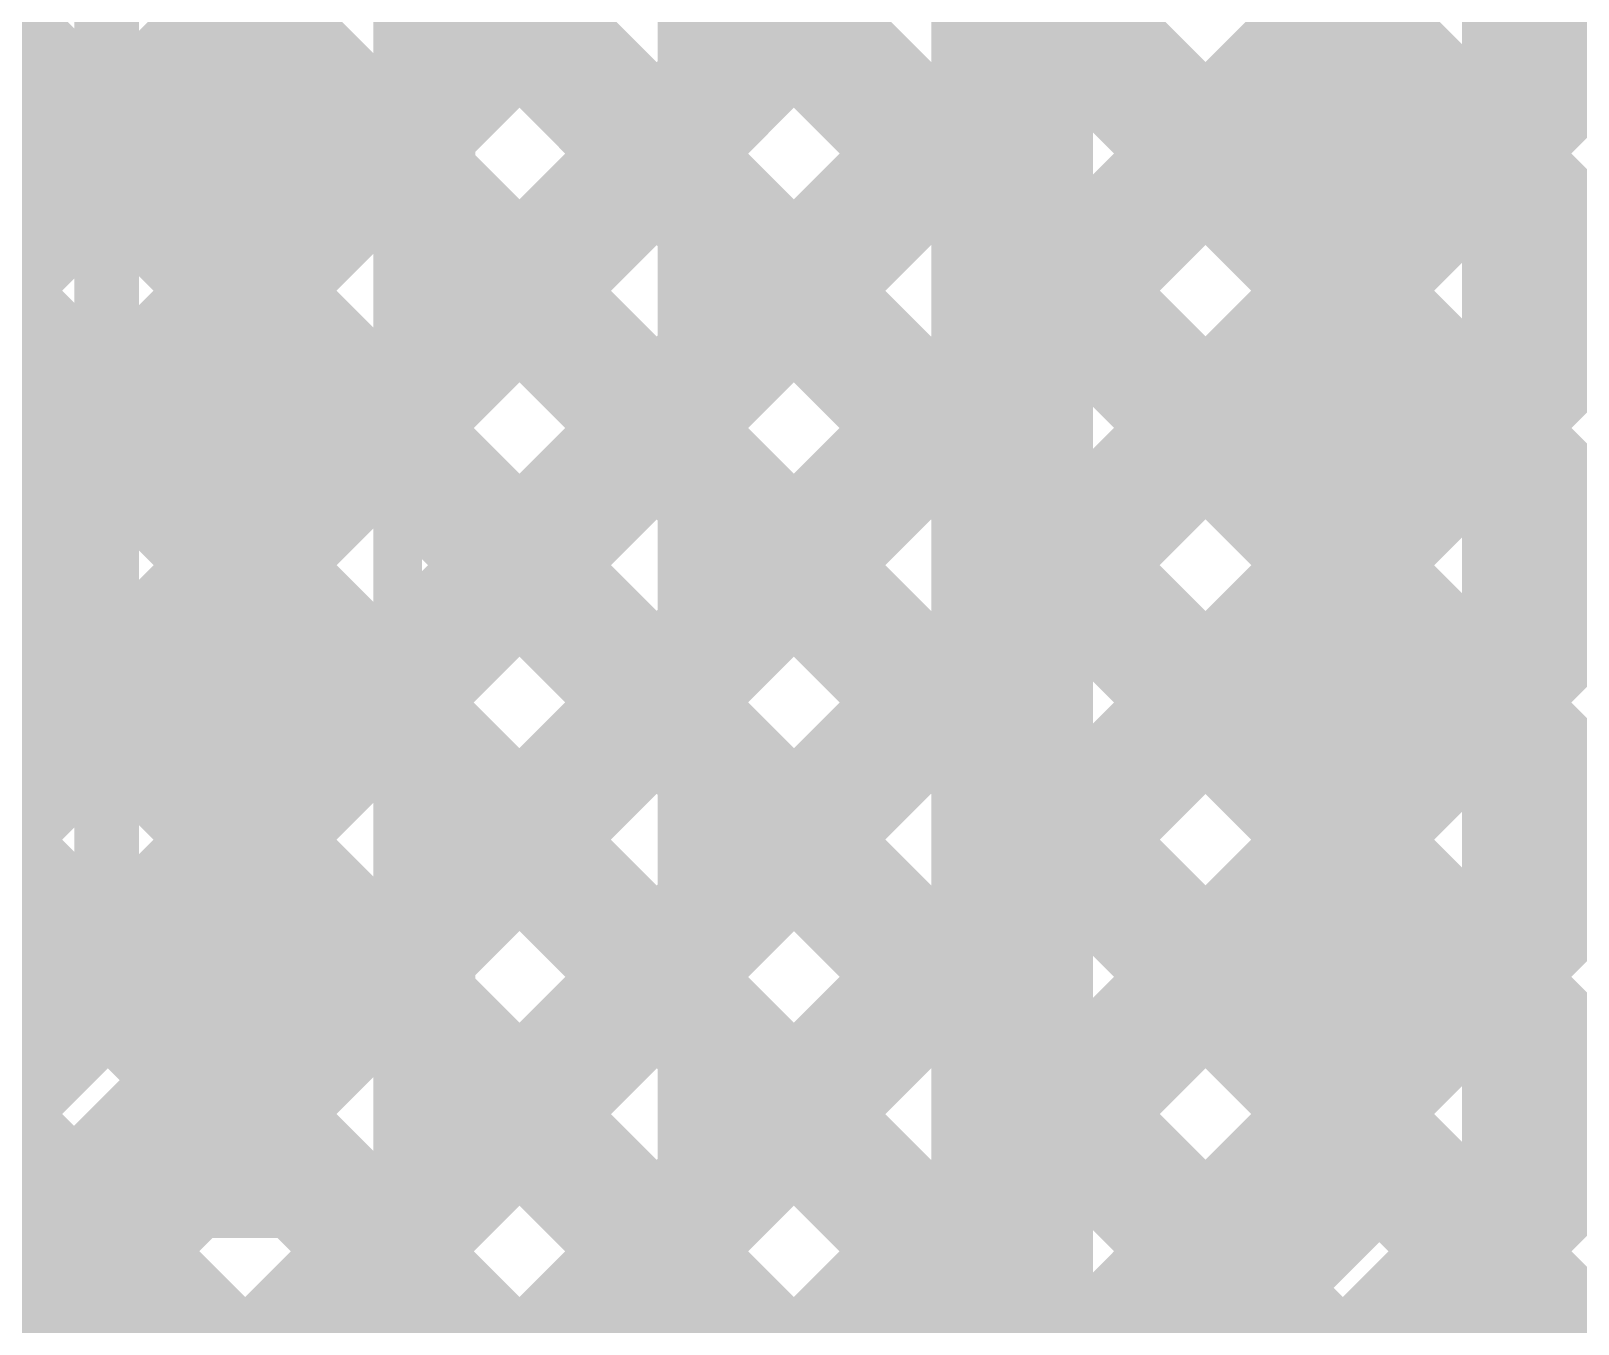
# Model space of a CAD drawing. Header units: millimetres. Extents: x 13 to 259, y -2 to 326.
# Drawn here: x 141.466 to 146.25, y 107.538 to 111.536 of the extents above; entities that cross this region are included whole.
import ezdxf

# ---------------------------------------------------------------- set-up
doc = ezdxf.new("R2010")
doc.units = ezdxf.units.MM
for name, color, linetype in [('ConnectLayer', 7, 'Continuous'), ('Mechanical14', 56, 'Continuous'), ('Mechanical9', 56, 'Continuous'), ('MidLayer2', 76, 'Continuous'), ('MidLayer3', 90, 'Continuous'), ('MidLayer4', 156, 'Continuous'), ('TopOverlay', 2, 'Continuous')]:
    doc.layers.add(name, color=color, linetype=linetype)

# ---------------------------------------------------------------- blocks, each defined once
blk = doc.blocks.new('SAMTEC_ASP_127797_01_185')
at = {"layer": 'Mechanical14', "const_width": 0.1}
for points in [[(-8.4074, 7.3406), (-9.3726, 7.3406)], [(-8.4074, 7.3406), (-9.3726, 7.3406)], [(-5.8674, 7.3406), (-6.8326, 7.3406)], [(-5.8674, 7.3406), (-6.8326, 7.3406)], [(-8.1534, 6.4262), (-8.1534, 7.0866)], [(-8.1534, 6.4262), (-8.1534, 7.0866)], [(-7.0866, 6.4262), (-7.0866, 7.0866)], [(-7.0866, 6.4262), (-7.0866, 7.0866)], [(-5.6134, 6.4262), (-5.6134, 7.0866)], [(-5.6134, 6.4262), (-5.6134, 7.0866)], [(-7.3406, 6.1722), (-7.8994, 6.1722)], [(-7.3406, 6.1722), (-7.8994, 6.1722)], [(-4.8006, 6.1722), (-5.3594, 6.1722)], [(-4.8006, 6.1722), (-5.3594, 6.1722)]]:
    blk.add_lwpolyline(points, dxfattribs=at)
at = {"layer": 'Mechanical14', "const_width": 0.05}
for points in [[(-8.4324, 7.3406, 1), (-8.3824, 7.3406, 1)], [(-8.4324, 7.3406, 1), (-8.3824, 7.3406, 1)], [(-8.4324, 7.3406, 1), (-8.3824, 7.3406, 1)], [(-6.8576, 7.3406, 1), (-6.8076, 7.3406, 1)], [(-6.8576, 7.3406, 1), (-6.8076, 7.3406, 1)], [(-6.8576, 7.3406, 1), (-6.8076, 7.3406, 1)], [(-5.8924, 7.3406, 1), (-5.8424, 7.3406, 1)], [(-5.8924, 7.3406, 1), (-5.8424, 7.3406, 1)], [(-5.8924, 7.3406, 1), (-5.8424, 7.3406, 1)], [(-8.1784, 7.0866, 1), (-8.1284, 7.0866, 1)], [(-8.1784, 7.0866, 1), (-8.1284, 7.0866, 1)], [(-8.1784, 7.0866, 1), (-8.1284, 7.0866, 1)], [(-7.1116, 7.0866, 1), (-7.0616, 7.0866, 1)], [(-7.1116, 7.0866, 1), (-7.0616, 7.0866, 1)], [(-7.1116, 7.0866, 1), (-7.0616, 7.0866, 1)], [(-5.6384, 7.0866, 1), (-5.5884, 7.0866, 1)], [(-5.6384, 7.0866, 1), (-5.5884, 7.0866, 1)], [(-5.6384, 7.0866, 1), (-5.5884, 7.0866, 1)], [(-8.1784, 6.4262, 1), (-8.1284, 6.4262, 1)], [(-8.1784, 6.4262, 1), (-8.1284, 6.4262, 1)], [(-8.1784, 6.4262, 1), (-8.1284, 6.4262, 1)], [(-8.1784, 6.4262, 1), (-8.1284, 6.4262, 1)], [(-7.1116, 6.4262, 1), (-7.0616, 6.4262, 1)], [(-7.1116, 6.4262, 1), (-7.0616, 6.4262, 1)], [(-7.1116, 6.4262, 1), (-7.0616, 6.4262, 1)], [(-7.1116, 6.4262, 1), (-7.0616, 6.4262, 1)], [(-5.6384, 6.4262, 1), (-5.5884, 6.4262, 1)], [(-5.6384, 6.4262, 1), (-5.5884, 6.4262, 1)], [(-5.6384, 6.4262, 1), (-5.5884, 6.4262, 1)], [(-5.6384, 6.4262, 1), (-5.5884, 6.4262, 1)], [(-7.9244, 6.1722, 1), (-7.8744, 6.1722, 1)], [(-7.9244, 6.1722, 1), (-7.8744, 6.1722, 1)], [(-7.9244, 6.1722, 1), (-7.8744, 6.1722, 1)], [(-7.9244, 6.1722, 1), (-7.8744, 6.1722, 1)], [(-7.3656, 6.1722, 1), (-7.3156, 6.1722, 1)], [(-7.3656, 6.1722, 1), (-7.3156, 6.1722, 1)], [(-7.3656, 6.1722, 1), (-7.3156, 6.1722, 1)], [(-7.3656, 6.1722, 1), (-7.3156, 6.1722, 1)], [(-5.3844, 6.1722, 1), (-5.3344, 6.1722, 1)], [(-5.3844, 6.1722, 1), (-5.3344, 6.1722, 1)], [(-5.3844, 6.1722, 1), (-5.3344, 6.1722, 1)], [(-5.3844, 6.1722, 1), (-5.3344, 6.1722, 1)]]:
    blk.add_lwpolyline(points, format="xyb", close=True, dxfattribs=at)
at = {"layer": 'Mechanical14', "const_width": 0.1}
for points in [[(-8.4074, 7.3406, -0.414214), (-8.1534, 7.0866)], [(-7.0866, 7.0866, -0.414214), (-6.8326, 7.3406)], [(-5.8674, 7.3406, -0.414214), (-5.6134, 7.0866)], [(-7.8994, 6.1722, -0.414214), (-8.1534, 6.4262)], [(-7.8994, 6.1722, -0.414214), (-8.1534, 6.4262)], [(-7.0866, 6.4262, -0.414214), (-7.3406, 6.1722)], [(-7.0866, 6.4262, -0.414214), (-7.3406, 6.1722)], [(-5.3594, 6.1722, -0.414214), (-5.6134, 6.4262)], [(-5.3594, 6.1722, -0.414214), (-5.6134, 6.4262)]]:
    blk.add_lwpolyline(points, format="xyb", dxfattribs=at)
at = {"layer": 'TopOverlay', "const_width": 0.2}
for points in [[(-8.4074, 7.3406), (-9.3726, 7.3406)], [(-8.4074, 7.3406), (-9.3726, 7.3406)], [(-5.8674, 7.3406), (-6.8326, 7.3406)], [(-5.8674, 7.3406), (-6.8326, 7.3406)], [(-8.1534, 6.4262), (-8.1534, 7.0866)], [(-8.1534, 6.4262), (-8.1534, 7.0866)], [(-7.0866, 6.4262), (-7.0866, 7.0866)], [(-7.0866, 6.4262), (-7.0866, 7.0866)], [(-5.6134, 6.4262), (-5.6134, 7.0866)], [(-5.6134, 6.4262), (-5.6134, 7.0866)], [(-7.3406, 6.1722), (-7.8994, 6.1722)], [(-7.3406, 6.1722), (-7.8994, 6.1722)], [(-4.8006, 6.1722), (-5.3594, 6.1722)], [(-4.8006, 6.1722), (-5.3594, 6.1722)]]:
    blk.add_lwpolyline(points, dxfattribs=at)
at = {"layer": 'TopOverlay', "const_width": 0.1}
for points in [[(-8.4574, 7.3406, 1), (-8.3574, 7.3406, 1)], [(-8.4574, 7.3406, 1), (-8.3574, 7.3406, 1)], [(-8.4574, 7.3406, 1), (-8.3574, 7.3406, 1)], [(-6.8826, 7.3406, 1), (-6.7826, 7.3406, 1)], [(-6.8826, 7.3406, 1), (-6.7826, 7.3406, 1)], [(-6.8826, 7.3406, 1), (-6.7826, 7.3406, 1)], [(-5.9174, 7.3406, 1), (-5.8174, 7.3406, 1)], [(-5.9174, 7.3406, 1), (-5.8174, 7.3406, 1)], [(-5.9174, 7.3406, 1), (-5.8174, 7.3406, 1)], [(-8.2034, 7.0866, 1), (-8.1034, 7.0866, 1)], [(-8.2034, 7.0866, 1), (-8.1034, 7.0866, 1)], [(-8.2034, 7.0866, 1), (-8.1034, 7.0866, 1)], [(-7.1366, 7.0866, 1), (-7.0366, 7.0866, 1)], [(-7.1366, 7.0866, 1), (-7.0366, 7.0866, 1)], [(-7.1366, 7.0866, 1), (-7.0366, 7.0866, 1)], [(-5.6634, 7.0866, 1), (-5.5634, 7.0866, 1)], [(-5.6634, 7.0866, 1), (-5.5634, 7.0866, 1)], [(-5.6634, 7.0866, 1), (-5.5634, 7.0866, 1)], [(-8.2034, 6.4262, 1), (-8.1034, 6.4262, 1)], [(-8.2034, 6.4262, 1), (-8.1034, 6.4262, 1)], [(-8.2034, 6.4262, 1), (-8.1034, 6.4262, 1)], [(-8.2034, 6.4262, 1), (-8.1034, 6.4262, 1)], [(-7.1366, 6.4262, 1), (-7.0366, 6.4262, 1)], [(-7.1366, 6.4262, 1), (-7.0366, 6.4262, 1)], [(-7.1366, 6.4262, 1), (-7.0366, 6.4262, 1)], [(-7.1366, 6.4262, 1), (-7.0366, 6.4262, 1)], [(-5.6634, 6.4262, 1), (-5.5634, 6.4262, 1)], [(-5.6634, 6.4262, 1), (-5.5634, 6.4262, 1)], [(-5.6634, 6.4262, 1), (-5.5634, 6.4262, 1)], [(-5.6634, 6.4262, 1), (-5.5634, 6.4262, 1)], [(-7.9494, 6.1722, 1), (-7.8494, 6.1722, 1)], [(-7.9494, 6.1722, 1), (-7.8494, 6.1722, 1)], [(-7.9494, 6.1722, 1), (-7.8494, 6.1722, 1)], [(-7.9494, 6.1722, 1), (-7.8494, 6.1722, 1)], [(-7.3906, 6.1722, 1), (-7.2906, 6.1722, 1)], [(-7.3906, 6.1722, 1), (-7.2906, 6.1722, 1)], [(-7.3906, 6.1722, 1), (-7.2906, 6.1722, 1)], [(-7.3906, 6.1722, 1), (-7.2906, 6.1722, 1)], [(-5.4094, 6.1722, 1), (-5.3094, 6.1722, 1)], [(-5.4094, 6.1722, 1), (-5.3094, 6.1722, 1)], [(-5.4094, 6.1722, 1), (-5.3094, 6.1722, 1)], [(-5.4094, 6.1722, 1), (-5.3094, 6.1722, 1)]]:
    blk.add_lwpolyline(points, format="xyb", close=True, dxfattribs=at)
at = {"layer": 'TopOverlay', "const_width": 0.2}
for points in [[(-8.4074, 7.3406, -0.414214), (-8.1534, 7.0866)], [(-7.0866, 7.0866, -0.414214), (-6.8326, 7.3406)], [(-5.8674, 7.3406, -0.414214), (-5.6134, 7.0866)], [(-7.8994, 6.1722, -0.414214), (-8.1534, 6.4262)], [(-7.8994, 6.1722, -0.414214), (-8.1534, 6.4262)], [(-7.0866, 6.4262, -0.414214), (-7.3406, 6.1722)], [(-7.0866, 6.4262, -0.414214), (-7.3406, 6.1722)], [(-5.3594, 6.1722, -0.414214), (-5.6134, 6.4262)], [(-5.3594, 6.1722, -0.414214), (-5.6134, 6.4262)]]:
    blk.add_lwpolyline(points, format="xyb", dxfattribs=at)

msp = doc.modelspace()

# ---------------------------------------------------------------- linework, layer by layer
at = {"layer": 'ConnectLayer', "const_width": 0.4}
for points in [[(132.7821, 124.3214), (147.8674, 109.2362)], [(132.7596, 123.4955), (147.5365, 108.7185)], [(132.6089, 122.7976), (148.3728, 107.0337)], [(142.14, 108.5907), (142.14, 119.5437)], [(138.1738, 118.9298), (147.8674, 109.2362)], [(136.5108, 118.8957), (148.3728, 107.0337)], [(137.3593, 118.8957), (147.5365, 108.7185)], [(139.141, 109.4425), (146.8991, 117.2006)], [(139.141, 109.4425), (146.8991, 117.2006)], [(139.9117, 109.3647), (147.0375, 116.4905)], [(139.9117, 109.3647), (147.0375, 116.4905)], [(139.9117, 109.3647), (146.51, 115.9631)], [(140.601, 109.2055), (147.3257, 115.9302)], [(140.601, 109.2055), (147.3257, 115.9302)], [(137.8722, 105.6282), (147.7273, 115.4832)], [(137.8722, 105.6282), (147.7273, 115.4832)], [(142.14, 111.5931), (146.05, 115.5031)], [(139.1307, 115.4273), (147.702, 106.856)], [(139.1307, 115.4273), (147.702, 106.856)], [(139.141, 109.4425), (145.0654, 115.3669)], [(139.1911, 115.3669), (146.51, 108.0479)], [(140.0396, 115.3669), (146.51, 108.8965)], [(140.8882, 115.3669), (146.51, 109.745)], [(141.7367, 115.3669), (146.51, 110.5935)], [(140.601, 109.2055), (146.51, 115.1145)], [(142.14, 114.9635), (145.551, 111.5525)], [(135.6281, 114.6872), (147.0846, 103.2307)], [(135.6281, 114.6872), (147.0846, 103.2307)], [(135.6281, 114.6872), (146.51, 103.8053)], [(142.14, 110.7445), (146.05, 114.6545)], [(139.1143, 114.5952), (147.6491, 106.0604)], [(139.1143, 114.5952), (147.6491, 106.0604)], [(139.1143, 114.5952), (146.51, 107.1994)], [(137.8722, 105.6282), (146.51, 114.266)], [(137.8592, 114.1532), (147.8196, 104.1928)], [(137.8592, 114.1532), (147.8196, 104.1928)], [(137.8592, 114.1532), (146.51, 105.5024)], [(142.14, 114.115), (145.551, 110.704)], [(138.9559, 113.9051), (148.3526, 104.5083)], [(138.9559, 113.9051), (148.3526, 104.5083)], [(138.9559, 113.9051), (146.51, 106.3509)], [(142.14, 109.896), (146.05, 113.806)], [(137.3918, 113.7721), (147.3968, 103.767)], [(137.3918, 113.7721), (147.3968, 103.767)], [(137.3918, 113.7721), (146.51, 104.6538)], [(142.14, 113.2665), (145.551, 109.8555)], [(139.1435, 104.3538), (147.6297, 112.8401)], [(139.1435, 104.3538), (147.6297, 112.8401)], [(137.7166, 102.0785), (148.1732, 112.535)], [(137.7166, 102.0785), (148.1732, 112.535)], [(138.9838, 105.8912), (145.5238, 112.4312)], [(138.9838, 105.8912), (145.5238, 112.4312)], [(138.9838, 105.8912), (145.5238, 112.4312)], [(142.14, 109.0475), (145.5238, 112.4312)], [(142.14, 112.4179), (145.551, 109.0069)], [(145.551, 107.9896), (145.551, 112.3983)], [(145.617, 112.3351), (149.9612, 107.9909)], [(145.617, 112.3351), (149.9612, 107.9909)], [(145.617, 112.3351), (146.51, 111.442)], [(139.0239, 105.0828), (146.1704, 112.2293)], [(139.0239, 105.0828), (146.1704, 112.2293)], [(139.0239, 105.0828), (146.1704, 112.2293)], [(138.9894, 100.8057), (149.8871, 111.7033)], [(138.9894, 100.8057), (149.8871, 111.7033)], [(139.1435, 104.3538), (146.51, 111.7204)], [(139.0239, 105.0828), (145.551, 111.6099)], [(142.14, 111.5694), (145.551, 108.1584)], [(135.4675, 98.9808), (147.5502, 111.0635)], [(135.4675, 98.9808), (147.5502, 111.0635)], [(137.7166, 102.0785), (146.51, 110.8719)], [(139.3812, 104.5916), (145.551, 110.7614)], [(142.14, 110.7209), (145.2112, 107.6497)], [(134.0647, 96.7295), (147.7671, 110.4319)], [(134.0647, 96.7295), (147.7671, 110.4319)], [(135.4675, 98.9808), (146.51, 110.0234)], [(138.4032, 102.765), (145.551, 109.9129)], [(142.14, 109.8724), (144.7869, 107.2255)], [(134.0647, 96.7295), (146.51, 109.1748)], [(139.2517, 102.765), (145.551, 109.0644)], [(142.14, 109.0238), (144.3627, 106.8012)], [(140.733, 108.7339), (146.9107, 102.5561)], [(140.733, 108.7339), (146.9107, 102.5561)], [(140.733, 108.7339), (146.51, 102.9568)], [(138.7199, 99.6877), (147.5537, 108.5215)], [(138.7199, 99.6877), (147.5537, 108.5215)], [(138.9894, 100.8057), (146.51, 108.3263)], [(139.1641, 105.4325), (142.0112, 108.2796)], [(140.3488, 108.2695), (146.994, 101.6243)], [(140.3488, 108.2695), (146.994, 101.6243)], [(140.3488, 108.2695), (146.51, 102.1082)], [(142.0232, 108.2921), (143.9384, 106.377)], [(140.1002, 102.765), (145.551, 108.2158)], [(140.3265, 102.765), (145.551, 107.9896)], [(141.5992, 107.8676), (143.5141, 105.9527)], [(138.7199, 99.6877), (146.51, 107.4778)], [(141.1749, 107.4434), (143.0899, 105.5284)]]:
    msp.add_lwpolyline(points, dxfattribs=at)
at = {"layer": 'ConnectLayer', "const_width": 0.2}
for points in [[(145.451, 111.6099, 1), (145.651, 111.6099, 1)], [(142.04, 111.5931, 1), (142.24, 111.5931, 1)], [(142.04, 111.5694, 1), (142.24, 111.5694, 1)], [(145.451, 111.5525, 1), (145.651, 111.5525, 1)], [(142.04, 110.7445, 1), (142.24, 110.7445, 1)], [(145.451, 110.7614, 1), (145.651, 110.7614, 1)], [(142.04, 110.7209, 1), (142.24, 110.7209, 1)], [(145.451, 110.704, 1), (145.651, 110.704, 1)], [(142.04, 109.896, 1), (142.24, 109.896, 1)], [(145.451, 109.9129, 1), (145.651, 109.9129, 1)], [(142.04, 109.8724, 1), (142.24, 109.8724, 1)], [(145.451, 109.8555, 1), (145.651, 109.8555, 1)], [(145.451, 109.0644, 1), (145.651, 109.0644, 1)], [(142.04, 109.0475, 1), (142.24, 109.0475, 1)], [(142.04, 109.0238, 1), (142.24, 109.0238, 1)], [(145.451, 109.0069, 1), (145.651, 109.0069, 1)], [(142.04, 108.5907, 1), (142.24, 108.5907, 1)], [(142.04, 108.5907, 1), (142.24, 108.5907, 1)], [(142.04, 108.5907, 1), (142.24, 108.5907, 1)], [(141.9112, 108.2796, 1), (142.1112, 108.2796, 1)], [(141.9112, 108.2796, 1), (142.1112, 108.2796, 1)], [(141.9112, 108.2796, 1), (142.1112, 108.2796, 1)], [(141.9232, 108.2921, 1), (142.1232, 108.2921, 1)], [(145.451, 108.2158, 1), (145.651, 108.2158, 1)], [(145.451, 108.1584, 1), (145.651, 108.1584, 1)], [(145.451, 107.9896, 1), (145.651, 107.9896, 1)], [(145.451, 107.9896, 1), (145.651, 107.9896, 1)], [(141.4992, 107.8676, 1), (141.6992, 107.8676, 1)], [(145.1112, 107.6497, 1), (145.3112, 107.6497, 1)]]:
    msp.add_lwpolyline(points, format="xyb", close=True, dxfattribs=at)
at = {"layer": 'ConnectLayer', "const_width": 0.4}
msp.add_lwpolyline([(142.14, 108.5907, -0.198912), (142.0112, 108.2796)], format="xyb", dxfattribs=at)
msp.add_lwpolyline([(142.14, 108.5907, -0.198912), (142.0112, 108.2796)], format="xyb", dxfattribs=at)
at = {"layer": 'Mechanical9', "const_width": 0.1}
msp.add_lwpolyline([(144.3, 103.9), (144.3, 136.8)], dxfattribs=at)
at = {"layer": 'MidLayer2', "const_width": 0.2}
msp.add_lwpolyline([(142.2, 115), (146.525, 110.675)], dxfattribs=at)
at = {"layer": 'MidLayer3', "const_width": 0.2}
for points in [[(141.7, 108.5907), (141.7, 119.5437)], [(145.991, 107.8073), (145.991, 112.7914)], [(138.575, 105.4657), (141.7, 108.5907)], [(140.5087, 102.325), (145.991, 107.8073)]]:
    msp.add_lwpolyline(points, dxfattribs=at)
at = {"layer": 'MidLayer3', "const_width": 0.1}
for points in [[(141.65, 108.5907, 1), (141.75, 108.5907, 1)], [(141.65, 108.5907, 1), (141.75, 108.5907, 1)], [(145.941, 107.8073, 1), (146.041, 107.8073, 1)], [(145.941, 107.8073, 1), (146.041, 107.8073, 1)]]:
    msp.add_lwpolyline(points, format="xyb", close=True, dxfattribs=at)
at = {"layer": 'MidLayer4'}
for points, const_width in [([(143.4787, 95.2938), (143.4787, 112.7914)], 0.15), ([(144.55, 102.2), (144.55, 112.3069)], 0.4), ([(142.6, 96.125), (142.6, 112.3)], 0.15)]:
    msp.add_lwpolyline(points, dxfattribs=dict(at, const_width=const_width))

# ---------------------------------------------------------------- block references
at = {"rotation": 270}
msp.add_blockref('SAMTEC_ASP_127797_01_185', (135.4, 102.2907), dxfattribs=at)

doc.saveas('drawing.dxf')
